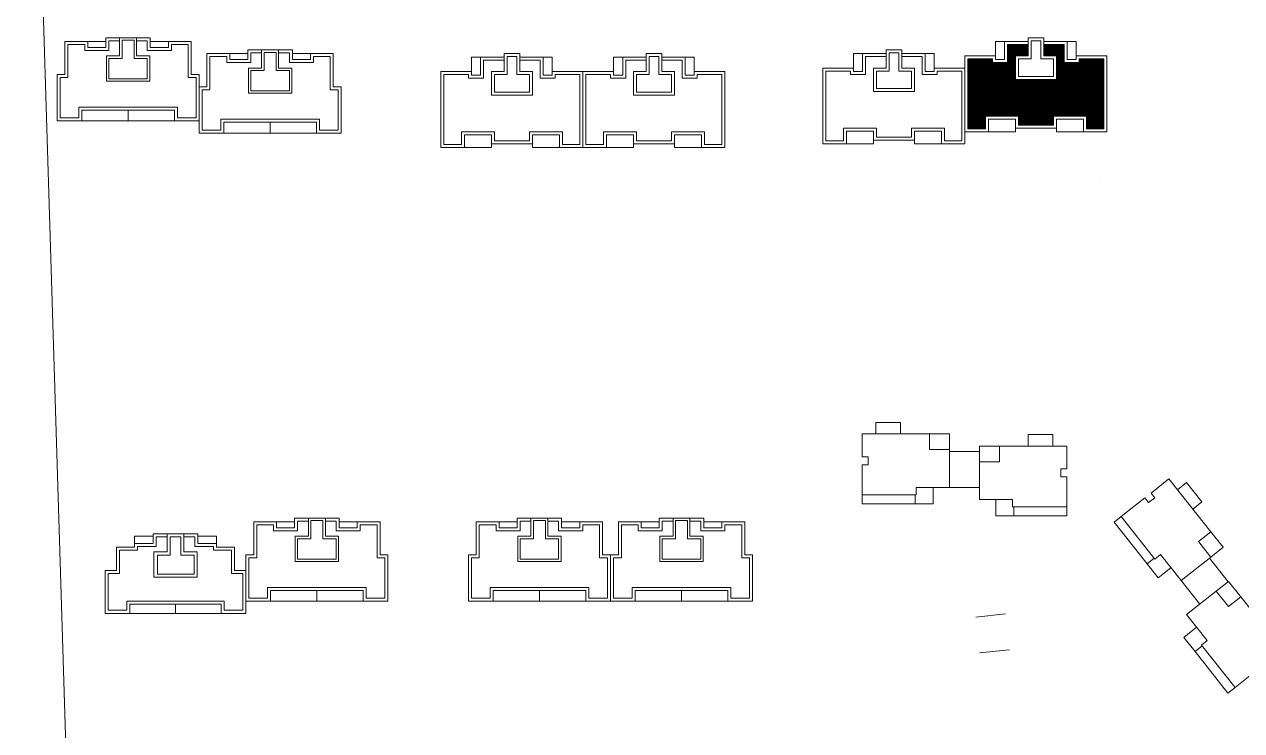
# Model space of a CAD drawing. Extents: x 217039 to 280039, y -2536 to 41961.
# Drawn here: x 220349 to 222776, y 7097 to 8505 of the extents above; entities that cross this region are included whole.
import ezdxf

# ---------------------------------------------------------------- set-up
doc = ezdxf.new("R2010")
doc.units = 0
doc.header["$LTSCALE"] = 1000
doc.header["$MEASUREMENT"] = 0
for name, color, linetype, lineweight in [('140', 2, 'Continuous', 5), ('DingDianTu', 5, 'Continuous', 0), ('s2', 1, 'Continuous', 5)]:
    doc.layers.add(name, color=color, linetype=linetype, lineweight=lineweight)

# ---------------------------------------------------------------- blocks, each defined once
blk = doc.blocks.new('dafasfd')
at = {"layer": 'DingDianTu', "color": 7, "const_width": 100}
blk.add_lwpolyline([(36368038, 16363912), (36368954, 16361479), (36372042, 16362641), (36374261, 16356745), (36369114, 16354807), (36369537, 16353684), (36361113, 16350514), (36359352, 16355194), (36360288, 16355546), (36359830, 16356763), (36358894, 16356410), (36357556, 16359967)], close=True, dxfattribs=at)
for points in [[(36363546, 16362221), (36362876, 16363999), (36359039, 16362555), (36359708, 16360777)], [(36371734, 16355794), (36372686, 16353267), (36369878, 16352210), (36369350, 16353614)]]:
    blk.add_lwpolyline(points, dxfattribs=at)
at = {"layer": 'DingDianTu', "color": 7}
for points in [[(36369878, 16352210), (36361642, 16349110), (36361113, 16350514)], [(36368038, 16363912), (36371127, 16365074), (36372042, 16362641)]]:
    blk.add_lwpolyline(points, dxfattribs=at)
blk = doc.blocks.new('*E37')
at = {"layer": 'DingDianTu', "color": 7, "xscale": 0.001000002024510444, "yscale": 0.001000000163912773, "zscale": 0.001, "rotation": 339.3761177849276}
blk.add_blockref('dafasfd', (22613, -20413), dxfattribs=at)
blk = doc.blocks.new('*E36')
at = {"layer": 'DingDianTu', "color": 7, "xscale": 0.001000002024510444, "yscale": 0.001000000163912773, "zscale": 0.001, "rotation": 339.3761177849276}
blk.add_blockref('dafasfd', (22613, -20413), dxfattribs=at)

msp = doc.modelspace()

# ---------------------------------------------------------------- hatches: boundary and pattern name
at = {"layer": 's2', "linetype": 'ByBlock'}
h = msp.add_hatch(dxfattribs=at)
h.set_pattern_fill('ANSI31', color=256, scale=1.2, style=0)
h.set_pattern_definition([(45, (-1090346.047, -490748.151), (-1.3470384182, 1.3470384182), [])])
h.paths.add_polyline_path([(222501.2, 8436.1), (222467.6, 8436.1), (222452, 8436.1), (222452, 8428.9), (222422, 8428.9), (222422, 8464.9), (222381.2, 8464.9), (222381.2, 8442.1), (222406.4, 8442.1), (222406.4, 8395.3), (222324.8, 8395.3), (222324.8, 8442.1), (222350, 8442.1), (222350, 8464.9), (222309.2, 8464.9), (222309.2, 8428.9), (222279.2, 8428.9), (222279.2, 8436.1), (222263.6, 8436.1), (222230, 8436.1), (222230, 8296.9), (222264.8, 8296.9), (222264.8, 8322.1), (222330.8, 8322.1), (222330.8, 8304.1), (222365.6, 8304.1), (222400.4, 8304.1), (222400.4, 8322.1), (222466.4, 8322.1), (222466.4, 8296.9), (222501.2, 8296.9)])

# ---------------------------------------------------------------- linework, layer by layer
at = {"layer": '140', "color": 7}
for p, q in [((220348.7, 9752.9), (220514.5, 4386.2)), ((220429.4, 8404.9), (220429.4, 8470.9)), ((220429.4, 8470.9), (220475, 8470.9)), ((220472.6, 8470.9), (220475, 8470.9)), ((220475, 8470.9), (220475, 8458.9)), ((220475, 8470.9), (220511, 8470.9)), ((220511, 8458.9), (220511, 8478.1)), ((220511, 8478.1), (220599.8, 8478.1)), ((220517, 8452.9), (220517, 8472.1)), ((220517, 8472.1), (220538.6, 8472.1)), ((220538.6, 8478.1), (220538.6, 8442.1)), ((220543.4, 8473.3), (220543.4, 8437.3)), ((220567.4, 8473.3), (220543.4, 8473.3)), ((220567.4, 8437.3), (220567.4, 8473.3)), ((220572.2, 8442.1), (220572.2, 8478.1)), ((220572.2, 8472.1), (220593.8, 8472.1)), ((220593.8, 8472.1), (220593.8, 8452.9)), ((220599.8, 8478.1), (220599.8, 8458.9)), ((220635.8, 8470.9), (220599.8, 8470.9)), ((220635.8, 8458.9), (220635.8, 8470.9)), ((220635.8, 8470.9), (220681.4, 8470.9)), ((220681.4, 8470.9), (220681.4, 8404.9)), ((222285.2, 8442.1), (222285.2, 8470.9)), ((222285.2, 8470.9), (222303.2, 8470.9)), ((222350, 8470.9), (222303.2, 8470.9)), ((222303.2, 8470.9), (222303.2, 8434.9)), ((222381.2, 8478.1), (222350, 8478.1)), ((222350, 8478.1), (222350, 8470.9)), ((222350, 8470.9), (222350, 8442.1)), ((222375.2, 8472.1), (222356, 8472.1)), ((222356, 8472.1), (222356, 8470.9)), ((222356, 8470.9), (222356, 8436.1)), ((222375.2, 8436.1), (222375.2, 8472.1)), ((222381.2, 8470.9), (222381.2, 8478.1)), ((222381.2, 8442.1), (222381.2, 8478.1)), ((222428, 8470.9), (222381.2, 8470.9)), ((222428, 8434.9), (222428, 8470.9)), ((222446, 8470.9), (222428, 8470.9)), ((222446, 8442.1), (222446, 8470.9)), ((220435.4, 8398.9), (220435.4, 8464.9)), ((220435.4, 8464.9), (220469, 8464.9)), ((220469, 8464.9), (220469, 8452.9)), ((220469, 8452.9), (220517, 8452.9)), ((220475, 8458.9), (220511, 8458.9)), ((220593.8, 8452.9), (220641.8, 8452.9)), ((220599.8, 8458.9), (220635.8, 8458.9)), ((220641.8, 8452.9), (220641.8, 8464.9)), ((220641.8, 8464.9), (220675.4, 8464.9)), ((220675.4, 8464.9), (220675.4, 8398.9)), ((220712.6, 8380.9), (220712.6, 8446.9)), ((220712.6, 8446.9), (220758.2, 8446.9)), ((220755.8, 8446.9), (220758.2, 8446.9)), ((220758.2, 8446.9), (220758.2, 8434.9)), ((220758.2, 8446.9), (220794.2, 8446.9)), ((220794.2, 8434.9), (220794.2, 8454.1)), ((220794.2, 8454.1), (220883, 8454.1)), ((220800.2, 8428.9), (220800.2, 8448.1)), ((220800.2, 8448.1), (220821.8, 8448.1)), ((220821.8, 8454.1), (220821.8, 8418.1)), ((220826.6, 8449.3), (220826.6, 8413.3)), ((220850.6, 8449.3), (220826.6, 8449.3)), ((220850.6, 8413.3), (220850.6, 8449.3)), ((220855.4, 8418.1), (220855.4, 8454.1)), ((220855.4, 8448.1), (220877, 8448.1)), ((220877, 8448.1), (220877, 8428.9)), ((220883, 8454.1), (220883, 8434.9)), ((220919, 8446.9), (220883, 8446.9)), ((220919, 8434.9), (220919, 8446.9)), ((220919, 8446.9), (220964.6, 8446.9)), ((220964.6, 8446.9), (220964.6, 8380.9)), ((221336.4, 8446.9), (221305.2, 8446.9)), ((221305.2, 8446.9), (221305.2, 8439.7)), ((221336.4, 8439.7), (221336.4, 8446.9)), ((221336.4, 8410.9), (221336.4, 8446.9)), ((221619.6, 8446.9), (221588.4, 8446.9)), ((221588.4, 8446.9), (221588.4, 8439.7)), ((221619.6, 8439.7), (221619.6, 8446.9)), ((221619.6, 8410.9), (221619.6, 8446.9)), ((222002, 8418.1), (222002, 8446.9)), ((222002, 8446.9), (222020, 8446.9)), ((222066.8, 8446.9), (222020, 8446.9)), ((222020, 8446.9), (222020, 8410.9)), ((222098, 8454.1), (222066.8, 8454.1)), ((222066.8, 8454.1), (222066.8, 8446.9)), ((222066.8, 8446.9), (222066.8, 8418.1)), ((222092, 8448.1), (222072.8, 8448.1)), ((222072.8, 8448.1), (222072.8, 8446.9)), ((222072.8, 8446.9), (222072.8, 8412.1)), ((222092, 8412.1), (222092, 8448.1)), ((222098, 8446.9), (222098, 8454.1)), ((222098, 8418.1), (222098, 8454.1)), ((222144.8, 8446.9), (222098, 8446.9)), ((222144.8, 8410.9), (222144.8, 8446.9)), ((222162.8, 8446.9), (222144.8, 8446.9)), ((222162.8, 8418.1), (222162.8, 8446.9)), ((222350, 8464.9), (222309.2, 8464.9)), ((222309.2, 8464.9), (222309.2, 8428.9)), ((222422, 8464.9), (222381.2, 8464.9)), ((222422, 8428.9), (222422, 8464.9)), ((220538.6, 8442.1), (220512.2, 8442.1)), ((220512.2, 8442.1), (220512.2, 8391.7)), ((220543.4, 8437.3), (220517, 8437.3)), ((220517, 8437.3), (220517, 8396.5)), ((220593.8, 8437.3), (220567.4, 8437.3)), ((220598.6, 8442.1), (220572.2, 8442.1)), ((220593.8, 8396.5), (220593.8, 8437.3)), ((220598.6, 8391.7), (220598.6, 8442.1)), ((220718.6, 8374.9), (220718.6, 8440.9)), ((220718.6, 8440.9), (220752.2, 8440.9)), ((220752.2, 8440.9), (220752.2, 8428.9)), ((220752.2, 8428.9), (220800.2, 8428.9)), ((220758.2, 8434.9), (220794.2, 8434.9)), ((220877, 8428.9), (220925, 8428.9)), ((220883, 8434.9), (220919, 8434.9)), ((220925, 8428.9), (220925, 8440.9)), ((220925, 8440.9), (220958.6, 8440.9)), ((220958.6, 8440.9), (220958.6, 8374.9)), ((221240.4, 8410.9), (221240.4, 8439.7)), ((221240.4, 8439.7), (221258.4, 8439.7)), ((221305.2, 8439.7), (221258.4, 8439.7)), ((221258.4, 8439.7), (221258.4, 8403.7)), ((221305.2, 8433.7), (221264.4, 8433.7)), ((221264.4, 8433.7), (221264.4, 8397.7)), ((221305.2, 8439.7), (221305.2, 8410.9)), ((221330.4, 8440.9), (221311.2, 8440.9)), ((221311.2, 8440.9), (221311.2, 8439.7)), ((221311.2, 8439.7), (221311.2, 8404.9)), ((221330.4, 8404.9), (221330.4, 8440.9)), ((221383.2, 8439.7), (221336.4, 8439.7)), ((221377.2, 8433.7), (221336.4, 8433.7)), ((221377.2, 8397.7), (221377.2, 8433.7)), ((221383.2, 8403.7), (221383.2, 8439.7)), ((221401.2, 8439.7), (221383.2, 8439.7)), ((221401.2, 8410.9), (221401.2, 8439.7)), ((221523.6, 8410.9), (221523.6, 8439.7)), ((221523.6, 8439.7), (221541.6, 8439.7)), ((221588.4, 8439.7), (221541.6, 8439.7)), ((221541.6, 8439.7), (221541.6, 8403.7)), ((221588.4, 8433.7), (221547.6, 8433.7)), ((221547.6, 8433.7), (221547.6, 8397.7)), ((221588.4, 8439.7), (221588.4, 8410.9)), ((221613.6, 8440.9), (221594.4, 8440.9)), ((221594.4, 8440.9), (221594.4, 8439.7)), ((221594.4, 8439.7), (221594.4, 8404.9)), ((221613.6, 8404.9), (221613.6, 8440.9)), ((221666.4, 8439.7), (221619.6, 8439.7)), ((221660.4, 8433.7), (221619.6, 8433.7)), ((221660.4, 8397.7), (221660.4, 8433.7)), ((221666.4, 8403.7), (221666.4, 8439.7)), ((221684.4, 8439.7), (221666.4, 8439.7)), ((221684.4, 8410.9), (221684.4, 8439.7)), ((222066.8, 8440.9), (222026, 8440.9)), ((222026, 8440.9), (222026, 8404.9)), ((222138.8, 8440.9), (222098, 8440.9)), ((222138.8, 8404.9), (222138.8, 8440.9)), ((222263.6, 8442.1), (222224, 8442.1)), ((222224, 8442.1), (222224, 8290.9)), ((222263.6, 8436.1), (222230, 8436.1)), ((222230, 8436.1), (222230, 8296.9)), ((222285.2, 8442.1), (222263.6, 8442.1)), ((222279.2, 8436.1), (222263.6, 8436.1)), ((222279.2, 8428.9), (222279.2, 8436.1)), ((222309.2, 8428.9), (222279.2, 8428.9)), ((222285.2, 8434.9), (222285.2, 8442.1)), ((222303.2, 8434.9), (222285.2, 8434.9)), ((222350, 8442.1), (222324.8, 8442.1)), ((222324.8, 8442.1), (222324.8, 8395.3)), ((222356, 8436.1), (222330.8, 8436.1)), ((222330.8, 8436.1), (222330.8, 8401.3)), ((222400.4, 8436.1), (222375.2, 8436.1)), ((222406.4, 8442.1), (222381.2, 8442.1)), ((222400.4, 8401.3), (222400.4, 8436.1)), ((222406.4, 8395.3), (222406.4, 8442.1)), ((222452, 8428.9), (222422, 8428.9)), ((222446, 8434.9), (222428, 8434.9)), ((222467.6, 8442.1), (222446, 8442.1)), ((222446, 8442.1), (222446, 8434.9)), ((222467.6, 8436.1), (222452, 8436.1)), ((222452, 8436.1), (222452, 8428.9)), ((222507.2, 8442.1), (222467.6, 8442.1)), ((222501.2, 8436.1), (222467.6, 8436.1)), ((222501.2, 8296.9), (222501.2, 8436.1)), ((222507.2, 8290.9), (222507.2, 8442.1)), ((220413.8, 8312.5), (220413.8, 8404.9)), ((220413.8, 8404.9), (220429.4, 8404.9)), ((220419.8, 8318.5), (220419.8, 8398.9)), ((220419.8, 8398.9), (220435.4, 8398.9)), ((220675.4, 8398.9), (220691, 8398.9)), ((220681.4, 8404.9), (220697, 8404.9)), ((220691, 8398.9), (220691, 8318.5)), ((220697, 8404.9), (220697, 8312.5)), ((220821.8, 8418.1), (220795.4, 8418.1)), ((220795.4, 8418.1), (220795.4, 8367.7)), ((220826.6, 8413.3), (220800.2, 8413.3)), ((220800.2, 8413.3), (220800.2, 8372.5)), ((220877, 8413.3), (220850.6, 8413.3)), ((220881.8, 8418.1), (220855.4, 8418.1)), ((220877, 8372.5), (220877, 8413.3)), ((220881.8, 8367.7), (220881.8, 8418.1)), ((221218.8, 8410.9), (221179.2, 8410.9)), ((221179.2, 8410.9), (221179.2, 8259.7)), ((221218.8, 8404.9), (221185.2, 8404.9)), ((221185.2, 8404.9), (221185.2, 8265.7)), ((221240.4, 8410.9), (221218.8, 8410.9)), ((221234.4, 8404.9), (221218.8, 8404.9)), ((221234.4, 8397.7), (221234.4, 8404.9)), ((221240.4, 8403.7), (221240.4, 8410.9)), ((221258.4, 8403.7), (221240.4, 8403.7)), ((221305.2, 8410.9), (221280, 8410.9)), ((221280, 8410.9), (221280, 8364.1)), ((221311.2, 8404.9), (221286, 8404.9)), ((221286, 8404.9), (221286, 8370.1)), ((221355.6, 8404.9), (221330.4, 8404.9)), ((221361.6, 8410.9), (221336.4, 8410.9)), ((221355.6, 8370.1), (221355.6, 8404.9)), ((221361.6, 8364.1), (221361.6, 8410.9)), ((221401.2, 8403.7), (221383.2, 8403.7)), ((221422.8, 8410.9), (221401.2, 8410.9)), ((221401.2, 8410.9), (221401.2, 8403.7)), ((221422.8, 8404.9), (221407.2, 8404.9)), ((221407.2, 8404.9), (221407.2, 8397.7)), ((221462.4, 8410.9), (221422.8, 8410.9)), ((221456.4, 8404.9), (221422.8, 8404.9)), ((221456.4, 8265.7), (221456.4, 8404.9)), ((221502, 8410.9), (221462.4, 8410.9)), ((221462.4, 8410.9), (221462.4, 8259.7)), ((221462.4, 8259.7), (221462.4, 8410.9)), ((221502, 8404.9), (221468.4, 8404.9)), ((221468.4, 8404.9), (221468.4, 8265.7)), ((221523.6, 8410.9), (221502, 8410.9)), ((221517.6, 8404.9), (221502, 8404.9)), ((221517.6, 8397.7), (221517.6, 8404.9)), ((221523.6, 8403.7), (221523.6, 8410.9)), ((221541.6, 8403.7), (221523.6, 8403.7)), ((221588.4, 8410.9), (221563.2, 8410.9)), ((221563.2, 8410.9), (221563.2, 8364.1)), ((221594.4, 8404.9), (221569.2, 8404.9)), ((221569.2, 8404.9), (221569.2, 8370.1)), ((221638.8, 8404.9), (221613.6, 8404.9)), ((221644.8, 8410.9), (221619.6, 8410.9)), ((221638.8, 8370.1), (221638.8, 8404.9)), ((221644.8, 8364.1), (221644.8, 8410.9)), ((221684.4, 8403.7), (221666.4, 8403.7)), ((221706, 8410.9), (221684.4, 8410.9)), ((221684.4, 8410.9), (221684.4, 8403.7)), ((221706, 8404.9), (221690.4, 8404.9)), ((221690.4, 8404.9), (221690.4, 8397.7)), ((221745.6, 8410.9), (221706, 8410.9)), ((221739.6, 8404.9), (221706, 8404.9)), ((221739.6, 8265.7), (221739.6, 8404.9)), ((221745.6, 8259.7), (221745.6, 8410.9)), ((221980.4, 8418.1), (221940.8, 8418.1)), ((221940.8, 8418.1), (221940.8, 8266.9)), ((221980.4, 8412.1), (221946.8, 8412.1)), ((221946.8, 8412.1), (221946.8, 8272.9)), ((222002, 8418.1), (221980.4, 8418.1)), ((221996, 8412.1), (221980.4, 8412.1)), ((221996, 8404.9), (221996, 8412.1)), ((222026, 8404.9), (221996, 8404.9)), ((222002, 8410.9), (222002, 8418.1)), ((222020, 8410.9), (222002, 8410.9)), ((222066.8, 8418.1), (222041.6, 8418.1)), ((222041.6, 8418.1), (222041.6, 8371.3)), ((222072.8, 8412.1), (222047.6, 8412.1)), ((222047.6, 8412.1), (222047.6, 8377.3)), ((222117.2, 8412.1), (222092, 8412.1)), ((222123.2, 8418.1), (222098, 8418.1)), ((222117.2, 8377.3), (222117.2, 8412.1)), ((222123.2, 8371.3), (222123.2, 8418.1)), ((222168.8, 8404.9), (222138.8, 8404.9)), ((222162.8, 8410.9), (222144.8, 8410.9)), ((222184.4, 8418.1), (222162.8, 8418.1)), ((222162.8, 8418.1), (222162.8, 8410.9)), ((222184.4, 8412.1), (222168.8, 8412.1)), ((222168.8, 8412.1), (222168.8, 8404.9)), ((222224, 8418.1), (222184.4, 8418.1)), ((222218, 8412.1), (222184.4, 8412.1)), ((222218, 8272.9), (222218, 8412.1)), ((222224, 8266.9), (222224, 8418.1)), ((222330.8, 8401.3), (222400.4, 8401.3)), ((220512.2, 8392.9), (220512.2, 8391.7)), ((220512.2, 8391.7), (220598.6, 8391.7)), ((220517, 8396.5), (220593.8, 8396.5)), ((220597.4, 8391.7), (220598.6, 8391.7)), ((220697, 8288.5), (220697, 8380.9)), ((220697, 8380.9), (220712.6, 8380.9)), ((220703, 8294.5), (220703, 8374.9)), ((220703, 8374.9), (220718.6, 8374.9)), ((220958.6, 8374.9), (220974.2, 8374.9)), ((220964.6, 8380.9), (220980.2, 8380.9)), ((220974.2, 8374.9), (220974.2, 8294.5)), ((220980.2, 8380.9), (220980.2, 8288.5)), ((221264.4, 8397.7), (221234.4, 8397.7)), ((221407.2, 8397.7), (221377.2, 8397.7)), ((221547.6, 8397.7), (221517.6, 8397.7)), ((221690.4, 8397.7), (221660.4, 8397.7)), ((222047.6, 8377.3), (222117.2, 8377.3)), ((222324.8, 8395.3), (222406.4, 8395.3)), ((220795.4, 8368.9), (220795.4, 8367.7)), ((220795.4, 8367.7), (220881.8, 8367.7)), ((220800.2, 8372.5), (220877, 8372.5)), ((220880.6, 8367.7), (220881.8, 8367.7)), ((221280, 8364.1), (221361.6, 8364.1)), ((221286, 8370.1), (221355.6, 8370.1)), ((221563.2, 8364.1), (221644.8, 8364.1)), ((221569.2, 8370.1), (221638.8, 8370.1)), ((222041.6, 8371.3), (222123.2, 8371.3)), ((220555.4, 8340.1), (220457, 8340.1)), ((220457, 8340.1), (220457, 8318.5)), ((220555.4, 8334.1), (220463, 8334.1)), ((220463, 8334.1), (220463, 8312.5)), ((220653.8, 8340.1), (220555.4, 8340.1)), ((220647.8, 8334.1), (220555.4, 8334.1)), ((220555.4, 8334.1), (220555.4, 8312.5)), ((220647.8, 8312.5), (220647.8, 8334.1)), ((220653.8, 8318.5), (220653.8, 8340.1)), ((220463, 8312.5), (220413.8, 8312.5)), ((220457, 8318.5), (220419.8, 8318.5)), ((220555.4, 8312.5), (220463, 8312.5)), ((220555.4, 8312.5), (220647.8, 8312.5)), ((220697, 8312.5), (220647.8, 8312.5)), ((220691, 8318.5), (220653.8, 8318.5)), ((220838.6, 8316.1), (220740.2, 8316.1)), ((220740.2, 8316.1), (220740.2, 8294.5)), ((220838.6, 8310.1), (220746.2, 8310.1)), ((220746.2, 8310.1), (220746.2, 8288.5)), ((220937, 8316.1), (220838.6, 8316.1)), ((220931, 8310.1), (220838.6, 8310.1)), ((220838.6, 8310.1), (220838.6, 8288.5)), ((220931, 8288.5), (220931, 8310.1)), ((220937, 8294.5), (220937, 8316.1)), ((222264.8, 8296.9), (222264.8, 8322.1)), ((222264.8, 8322.1), (222330.8, 8322.1)), ((222270.8, 8290.9), (222270.8, 8316.1)), ((222270.8, 8316.1), (222324.8, 8316.1)), ((222324.8, 8316.1), (222324.8, 8298.1)), ((222330.8, 8322.1), (222330.8, 8304.1)), ((222330.8, 8304.1), (222365.6, 8304.1)), ((222365.6, 8304.1), (222400.4, 8304.1)), ((222400.4, 8304.1), (222400.4, 8322.1)), ((222400.4, 8322.1), (222466.4, 8322.1)), ((222406.4, 8298.1), (222406.4, 8316.1)), ((222406.4, 8316.1), (222460.4, 8316.1)), ((222460.4, 8316.1), (222460.4, 8290.9)), ((222466.4, 8322.1), (222466.4, 8296.9)), ((220746.2, 8288.5), (220697, 8288.5)), ((220740.2, 8294.5), (220703, 8294.5)), ((220838.6, 8288.5), (220746.2, 8288.5)), ((220838.6, 8288.5), (220931, 8288.5)), ((220980.2, 8288.5), (220931, 8288.5)), ((220974.2, 8294.5), (220937, 8294.5)), ((221220, 8265.7), (221220, 8290.9)), ((221220, 8290.9), (221286, 8290.9)), ((221226, 8259.7), (221226, 8284.9)), ((221226, 8284.9), (221280, 8284.9)), ((221280, 8284.9), (221280, 8266.9)), ((221286, 8290.9), (221286, 8272.9)), ((221355.6, 8272.9), (221355.6, 8290.9)), ((221355.6, 8290.9), (221421.6, 8290.9)), ((221361.6, 8266.9), (221361.6, 8284.9)), ((221361.6, 8284.9), (221415.6, 8284.9)), ((221415.6, 8284.9), (221415.6, 8259.7)), ((221421.6, 8290.9), (221421.6, 8265.7)), ((221503.2, 8265.7), (221503.2, 8290.9)), ((221503.2, 8290.9), (221569.2, 8290.9)), ((221509.2, 8259.7), (221509.2, 8284.9)), ((221509.2, 8284.9), (221563.2, 8284.9)), ((221563.2, 8284.9), (221563.2, 8266.9)), ((221569.2, 8290.9), (221569.2, 8272.9)), ((221638.8, 8272.9), (221638.8, 8290.9)), ((221638.8, 8290.9), (221704.8, 8290.9)), ((221644.8, 8266.9), (221644.8, 8284.9)), ((221644.8, 8284.9), (221698.8, 8284.9)), ((221698.8, 8284.9), (221698.8, 8259.7)), ((221704.8, 8290.9), (221704.8, 8265.7)), ((221981.6, 8272.9), (221981.6, 8298.1)), ((221981.6, 8298.1), (222047.6, 8298.1)), ((221987.6, 8266.9), (221987.6, 8292.1)), ((221987.6, 8292.1), (222041.6, 8292.1)), ((222041.6, 8292.1), (222041.6, 8274.1)), ((222047.6, 8298.1), (222047.6, 8280.1)), ((222047.6, 8280.1), (222082.4, 8280.1)), ((222082.4, 8280.1), (222117.2, 8280.1)), ((222117.2, 8280.1), (222117.2, 8298.1)), ((222117.2, 8298.1), (222183.2, 8298.1)), ((222123.2, 8274.1), (222123.2, 8292.1)), ((222123.2, 8292.1), (222177.2, 8292.1)), ((222177.2, 8292.1), (222177.2, 8266.9)), ((222183.2, 8298.1), (222183.2, 8272.9)), ((222224, 8290.9), (222270.8, 8290.9)), ((222230, 8296.9), (222264.8, 8296.9)), ((222270.8, 8290.9), (222324.8, 8290.9)), ((222324.8, 8298.1), (222365.6, 8298.1)), ((222324.8, 8290.9), (222324.8, 8298.1)), ((222365.6, 8298.1), (222406.4, 8298.1)), ((222406.4, 8290.9), (222406.4, 8298.1)), ((222460.4, 8290.9), (222406.4, 8290.9)), ((222460.4, 8290.9), (222507.2, 8290.9)), ((222466.4, 8296.9), (222501.2, 8296.9)), ((221179.2, 8259.7), (221226, 8259.7)), ((221185.2, 8265.7), (221220, 8265.7)), ((221226, 8259.7), (221280, 8259.7)), ((221280, 8266.9), (221320.8, 8266.9)), ((221280, 8259.7), (221280, 8266.9)), ((221286, 8272.9), (221320.8, 8272.9)), ((221320.8, 8272.9), (221355.6, 8272.9)), ((221320.8, 8266.9), (221361.6, 8266.9)), ((221361.6, 8259.7), (221361.6, 8266.9)), ((221415.6, 8259.7), (221361.6, 8259.7)), ((221415.6, 8259.7), (221462.4, 8259.7)), ((221421.6, 8265.7), (221456.4, 8265.7)), ((221462.4, 8259.7), (221509.2, 8259.7)), ((221468.4, 8265.7), (221503.2, 8265.7)), ((221509.2, 8259.7), (221563.2, 8259.7)), ((221563.2, 8266.9), (221604, 8266.9)), ((221563.2, 8259.7), (221563.2, 8266.9)), ((221569.2, 8272.9), (221604, 8272.9)), ((221604, 8272.9), (221638.8, 8272.9)), ((221604, 8266.9), (221644.8, 8266.9)), ((221644.8, 8259.7), (221644.8, 8266.9)), ((221698.8, 8259.7), (221644.8, 8259.7)), ((221698.8, 8259.7), (221745.6, 8259.7)), ((221704.8, 8265.7), (221739.6, 8265.7)), ((221940.8, 8266.9), (221987.6, 8266.9)), ((221946.8, 8272.9), (221981.6, 8272.9)), ((221987.6, 8266.9), (222041.6, 8266.9)), ((222041.6, 8274.1), (222082.4, 8274.1)), ((222041.6, 8266.9), (222041.6, 8274.1)), ((222082.4, 8274.1), (222123.2, 8274.1)), ((222123.2, 8266.9), (222123.2, 8274.1)), ((222177.2, 8266.9), (222123.2, 8266.9)), ((222177.2, 8266.9), (222224, 8266.9)), ((222183.2, 8272.9), (222218, 8272.9)), ((222046.6, 7711.3), (222046.6, 7688.5)), ((222095.8, 7711.3), (222046.6, 7711.3)), ((222095.8, 7688.5), (222095.8, 7711.3)), ((222019, 7688.5), (222153.4, 7688.5)), ((222019, 7642.9), (222019, 7688.5)), ((222153.4, 7688.5), (222193, 7688.5)), ((222153.4, 7688.5), (222153.4, 7657.3)), ((222193, 7688.5), (222193, 7657.3)), ((222350.2, 7687.2), (222399.4, 7687.2)), ((222350.2, 7664.4), (222350.2, 7687.2)), ((222399.4, 7687.2), (222399.4, 7664.4)), ((222153.4, 7657.3), (222193, 7657.3)), ((222193, 7657.3), (222193, 7581.7)), ((222253, 7653.7), (222193, 7653.7)), ((222253, 7664.4), (222253, 7633.2)), ((222292.6, 7664.4), (222253, 7664.4)), ((222427, 7664.4), (222292.6, 7664.4)), ((222292.6, 7664.4), (222292.6, 7633.2)), ((222427, 7618.8), (222427, 7664.4)), ((222031, 7642.9), (222019, 7642.9)), ((222019, 7627.3), (222031, 7627.3)), ((222019, 7567.3), (222019, 7627.3)), ((222031, 7627.3), (222031, 7642.9)), ((222253, 7633.2), (222253, 7557.6)), ((222292.6, 7633.2), (222253, 7633.2)), ((222415, 7618.8), (222427, 7618.8)), ((222415, 7603.2), (222415, 7618.8)), ((222427, 7603.2), (222415, 7603.2)), ((222427, 7543.2), (222427, 7603.2)), ((222595, 7570.8), (222630.8, 7599.1)), ((222630.8, 7599.1), (222714.1, 7493.6)), ((222127, 7581.7), (222127, 7567.3)), ((222193, 7581.7), (222127, 7581.7)), ((222160.6, 7581.7), (222160.6, 7549.3)), ((222253, 7581.7), (222193, 7581.7)), ((222665.8, 7591.6), (222647.9, 7577.4)), ((222696.3, 7553), (222665.8, 7591.6)), ((222019, 7549.3), (222019, 7567.3)), ((222127, 7567.3), (222019, 7567.3)), ((222124.6, 7549.3), (222019, 7549.3)), ((222124.6, 7549.3), (222124.6, 7567.3)), ((222160.6, 7549.3), (222124.6, 7549.3)), ((222253, 7557.6), (222319, 7557.6)), ((222285.4, 7557.6), (222285.4, 7525.2)), ((222319, 7557.6), (222319, 7543.2)), ((222535.7, 7523.9), (222582.8, 7561.1)), ((222582.8, 7561.1), (222590.2, 7551.7)), ((222590.2, 7551.7), (222602.4, 7561.4)), ((222602.4, 7561.4), (222595, 7570.8)), ((222678.4, 7538.8), (222696.3, 7553)), ((222285.4, 7525.2), (222321.4, 7525.2)), ((222319, 7543.2), (222427, 7543.2)), ((222321.4, 7525.2), (222321.4, 7543.2)), ((222321.4, 7525.2), (222427, 7525.2)), ((222427, 7525.2), (222427, 7543.2)), ((220806, 7447.3), (220806, 7513.3)), ((220806, 7513.3), (220851.6, 7513.3)), ((220812, 7441.3), (220812, 7507.3)), ((220812, 7507.3), (220845.6, 7507.3)), ((220845.6, 7507.3), (220845.6, 7495.3)), ((220849.2, 7513.3), (220851.6, 7513.3)), ((220851.6, 7513.3), (220851.6, 7501.3)), ((220851.6, 7513.3), (220887.6, 7513.3)), ((220851.6, 7501.3), (220887.6, 7501.3)), ((220887.6, 7501.3), (220887.6, 7520.5)), ((220887.6, 7520.5), (220976.4, 7520.5)), ((220893.6, 7495.3), (220893.6, 7514.5)), ((220893.6, 7514.5), (220915.2, 7514.5)), ((220915.2, 7520.5), (220915.2, 7484.5)), ((220920, 7515.7), (220920, 7479.7)), ((220944, 7515.7), (220920, 7515.7)), ((220944, 7479.7), (220944, 7515.7)), ((220948.8, 7484.5), (220948.8, 7520.5)), ((220948.8, 7514.5), (220970.4, 7514.5)), ((220970.4, 7514.5), (220970.4, 7495.3)), ((220976.4, 7520.5), (220976.4, 7501.3)), ((221012.4, 7513.3), (220976.4, 7513.3)), ((220976.4, 7501.3), (221012.4, 7501.3)), ((221012.4, 7501.3), (221012.4, 7513.3)), ((221012.4, 7513.3), (221058, 7513.3)), ((221018.4, 7495.3), (221018.4, 7507.3)), ((221018.4, 7507.3), (221052, 7507.3)), ((221052, 7507.3), (221052, 7441.3)), ((221058, 7513.3), (221058, 7447.3)), ((221249.5, 7447.3), (221249.5, 7513.3)), ((221249.5, 7513.3), (221295.1, 7513.3)), ((221255.5, 7441.3), (221255.5, 7507.3)), ((221255.5, 7507.3), (221289.1, 7507.3)), ((221289.1, 7507.3), (221289.1, 7495.3)), ((221292.7, 7513.3), (221295.1, 7513.3)), ((221295.1, 7513.3), (221295.1, 7501.3)), ((221295.1, 7513.3), (221331.1, 7513.3)), ((221295.1, 7501.3), (221331.1, 7501.3)), ((221331.1, 7501.3), (221331.1, 7520.5)), ((221331.1, 7520.5), (221419.9, 7520.5)), ((221337.1, 7495.3), (221337.1, 7514.5)), ((221337.1, 7514.5), (221358.7, 7514.5)), ((221358.7, 7520.5), (221358.7, 7484.5)), ((221363.5, 7515.7), (221363.5, 7479.7)), ((221387.5, 7515.7), (221363.5, 7515.7)), ((221387.5, 7479.7), (221387.5, 7515.7)), ((221392.3, 7484.5), (221392.3, 7520.5)), ((221392.3, 7514.5), (221413.9, 7514.5)), ((221413.9, 7514.5), (221413.9, 7495.3)), ((221419.9, 7520.5), (221419.9, 7501.3)), ((221455.9, 7513.3), (221419.9, 7513.3)), ((221419.9, 7501.3), (221455.9, 7501.3)), ((221455.9, 7501.3), (221455.9, 7513.3)), ((221455.9, 7513.3), (221501.5, 7513.3)), ((221461.9, 7495.3), (221461.9, 7507.3)), ((221461.9, 7507.3), (221495.5, 7507.3)), ((221495.5, 7507.3), (221495.5, 7441.3)), ((221501.5, 7513.3), (221501.5, 7447.3)), ((221533, 7447.3), (221533, 7513.3)), ((221533, 7513.3), (221578.6, 7513.3)), ((221539, 7441.3), (221539, 7507.3)), ((221539, 7507.3), (221572.6, 7507.3)), ((221572.6, 7507.3), (221572.6, 7495.3)), ((221576.2, 7513.3), (221578.6, 7513.3)), ((221578.6, 7513.3), (221578.6, 7501.3)), ((221578.6, 7513.3), (221614.6, 7513.3)), ((221578.6, 7501.3), (221614.6, 7501.3)), ((221614.6, 7501.3), (221614.6, 7520.5)), ((221614.6, 7520.5), (221703.4, 7520.5)), ((221620.6, 7495.3), (221620.6, 7514.5)), ((221620.6, 7514.5), (221642.2, 7514.5)), ((221642.2, 7520.5), (221642.2, 7484.5)), ((221647, 7515.7), (221647, 7479.7)), ((221671, 7515.7), (221647, 7515.7)), ((221671, 7479.7), (221671, 7515.7)), ((221675.8, 7484.5), (221675.8, 7520.5)), ((221675.8, 7514.5), (221697.4, 7514.5)), ((221697.4, 7514.5), (221697.4, 7495.3)), ((221703.4, 7520.5), (221703.4, 7501.3)), ((221739.4, 7513.3), (221703.4, 7513.3)), ((221703.4, 7501.3), (221739.4, 7501.3)), ((221739.4, 7501.3), (221739.4, 7513.3)), ((221739.4, 7513.3), (221785, 7513.3)), ((221745.4, 7495.3), (221745.4, 7507.3)), ((221745.4, 7507.3), (221779, 7507.3)), ((221779, 7507.3), (221779, 7441.3)), ((221785, 7513.3), (221785, 7447.3)), ((222521.6, 7512.7), (222535.7, 7523.9)), ((222587.1, 7429.9), (222521.6, 7512.7)), ((222602.7, 7439.2), (222535.7, 7523.9)), ((220568.4, 7470.1), (220568.4, 7484.5)), ((220568.4, 7484.5), (220605.6, 7484.5)), ((220605.6, 7489.3), (220605.6, 7470.1)), ((220694.4, 7489.3), (220605.6, 7489.3)), ((220633.2, 7483.2), (220611.6, 7483.2)), ((220611.6, 7483.2), (220611.6, 7464)), ((220633.2, 7489.3), (220633.2, 7454.5)), ((220639.2, 7483.2), (220639.2, 7447.2)), ((220660.8, 7483.2), (220639.2, 7483.2)), ((220660.8, 7447.2), (220660.8, 7483.2)), ((220666.8, 7453.3), (220666.8, 7489.3)), ((220688.4, 7483.2), (220666.8, 7483.2)), ((220688.4, 7464), (220688.4, 7483.2)), ((220694.4, 7470.1), (220694.4, 7489.3)), ((220731.6, 7484.5), (220694.4, 7484.5)), ((220731.6, 7470.1), (220731.6, 7484.5)), ((220845.6, 7495.3), (220893.6, 7495.3)), ((220915.2, 7484.5), (220888.8, 7484.5)), ((220888.8, 7484.5), (220888.8, 7434.1)), ((220920, 7479.7), (220893.6, 7479.7)), ((220893.6, 7479.7), (220893.6, 7438.9)), ((220970.4, 7479.7), (220944, 7479.7)), ((220975.2, 7484.5), (220948.8, 7484.5)), ((220970.4, 7495.3), (221018.4, 7495.3)), ((220970.4, 7438.9), (220970.4, 7479.7)), ((220975.2, 7434.1), (220975.2, 7484.5)), ((221289.1, 7495.3), (221337.1, 7495.3)), ((221358.7, 7484.5), (221332.3, 7484.5)), ((221332.3, 7484.5), (221332.3, 7434.1)), ((221363.5, 7479.7), (221337.1, 7479.7)), ((221337.1, 7479.7), (221337.1, 7438.9)), ((221413.9, 7479.7), (221387.5, 7479.7)), ((221418.7, 7484.5), (221392.3, 7484.5)), ((221413.9, 7495.3), (221461.9, 7495.3)), ((221413.9, 7438.9), (221413.9, 7479.7)), ((221418.7, 7434.1), (221418.7, 7484.5)), ((221572.6, 7495.3), (221620.6, 7495.3)), ((221642.2, 7484.5), (221615.8, 7484.5)), ((221615.8, 7484.5), (221615.8, 7434.1)), ((221647, 7479.7), (221620.6, 7479.7)), ((221620.6, 7479.7), (221620.6, 7438.9)), ((221697.4, 7479.7), (221671, 7479.7)), ((221702.2, 7484.5), (221675.8, 7484.5)), ((221697.4, 7495.3), (221745.4, 7495.3)), ((221697.4, 7438.9), (221697.4, 7479.7)), ((221702.2, 7434.1), (221702.2, 7484.5)), ((222714.1, 7493.6), (222689.7, 7474.3)), ((222714.1, 7493.6), (222738.7, 7462.6)), ((220568.4, 7462.9), (220532.4, 7462.9)), ((220532.4, 7462.9), (220532.4, 7416.1)), ((220574.4, 7456.8), (220538.4, 7456.8)), ((220538.4, 7456.8), (220538.4, 7410)), ((220605.6, 7470.1), (220568.4, 7470.1)), ((220568.4, 7470.1), (220568.4, 7462.9)), ((220611.6, 7464), (220574.4, 7464)), ((220574.4, 7464), (220574.4, 7456.8)), ((220608, 7453.3), (220606.8, 7453.3)), ((220606.8, 7453.3), (220606.8, 7404.1)), ((220633.2, 7453.3), (220608, 7453.3)), ((220633.2, 7454.5), (220633.2, 7453.3)), ((220668, 7453.3), (220666.8, 7453.3)), ((220693.2, 7453.3), (220668, 7453.3)), ((220725.6, 7464), (220688.4, 7464)), ((220693.2, 7452.1), (220693.2, 7453.3)), ((220693.2, 7402.9), (220693.2, 7452.1)), ((220731.6, 7470.1), (220694.4, 7470.1)), ((220725.6, 7456.8), (220725.6, 7464)), ((220761.6, 7456.8), (220725.6, 7456.8)), ((220731.6, 7462.9), (220731.6, 7470.1)), ((220767.6, 7462.9), (220731.6, 7462.9)), ((220761.6, 7410), (220761.6, 7456.8)), ((220767.6, 7416.1), (220767.6, 7462.9)), ((222689.7, 7474.3), (222714.2, 7443.2)), ((222738.7, 7462.6), (222714.2, 7443.2)), ((220639.2, 7447.2), (220614, 7447.2)), ((220614, 7447.2), (220614, 7408.9)), ((220687.2, 7447.2), (220660.8, 7447.2)), ((220687.2, 7408.9), (220687.2, 7447.2)), ((220790.4, 7354.9), (220790.4, 7447.3)), ((220790.4, 7447.3), (220806, 7447.3)), ((220796.4, 7360.9), (220796.4, 7441.3)), ((220796.4, 7441.3), (220812, 7441.3)), ((220888.8, 7435.3), (220888.8, 7434.1)), ((220888.8, 7434.1), (220975.2, 7434.1)), ((220893.6, 7438.9), (220970.4, 7438.9)), ((220974, 7434.1), (220975.2, 7434.1)), ((221052, 7441.3), (221067.6, 7441.3)), ((221058, 7447.3), (221073.6, 7447.3)), ((221067.6, 7441.3), (221067.6, 7360.9)), ((221073.6, 7447.3), (221073.6, 7354.9)), ((221233.9, 7354.9), (221233.9, 7447.3)), ((221233.9, 7447.3), (221249.5, 7447.3)), ((221239.9, 7360.9), (221239.9, 7441.3)), ((221239.9, 7441.3), (221255.5, 7441.3)), ((221332.3, 7435.3), (221332.3, 7434.1)), ((221332.3, 7434.1), (221418.7, 7434.1)), ((221337.1, 7438.9), (221413.9, 7438.9)), ((221417.5, 7434.1), (221418.7, 7434.1)), ((221495.5, 7441.3), (221511.1, 7441.3)), ((221501.5, 7447.3), (221517.1, 7447.3)), ((221511.1, 7441.3), (221511.1, 7360.9)), ((221517.1, 7447.3), (221517.1, 7354.9)), ((221517.4, 7354.9), (221517.4, 7447.3)), ((221517.4, 7447.3), (221533, 7447.3)), ((221523.4, 7360.9), (221523.4, 7441.3)), ((221523.4, 7441.3), (221539, 7441.3)), ((221615.8, 7435.3), (221615.8, 7434.1)), ((221615.8, 7434.1), (221702.2, 7434.1)), ((221620.6, 7438.9), (221697.4, 7438.9)), ((221701, 7434.1), (221702.2, 7434.1)), ((221779, 7441.3), (221794.6, 7441.3)), ((221785, 7447.3), (221800.6, 7447.3)), ((221794.6, 7441.3), (221794.6, 7360.9)), ((221800.6, 7447.3), (221800.6, 7354.9)), ((222587.1, 7429.9), (222601.2, 7441)), ((222609.4, 7401.6), (222587.1, 7429.9)), ((222614, 7448.1), (222602.7, 7439.2)), ((222654.9, 7396.3), (222614, 7448.1)), ((222714.2, 7443.2), (222654.9, 7396.3)), ((222711.4, 7441), (222748.6, 7393.9)), ((220532.4, 7416.1), (220509.6, 7416.1)), ((220509.6, 7416.1), (220509.6, 7330.9)), ((220538.4, 7410), (220515.6, 7410)), ((220515.6, 7410), (220515.6, 7336.9)), ((220606.8, 7404.1), (220606.8, 7402.9)), ((220606.8, 7402.9), (220692, 7402.9)), ((220614, 7408.9), (220687.2, 7408.9)), ((220692, 7402.9), (220693.2, 7402.9)), ((220784.4, 7410), (220761.6, 7410)), ((220790.4, 7416.1), (220767.6, 7416.1)), ((220784.4, 7336.9), (220784.4, 7410)), ((220790.4, 7330.9), (220790.4, 7416.1)), ((222634.8, 7421.7), (222609.4, 7401.6)), ((220932, 7382.5), (220833.6, 7382.5)), ((220833.6, 7382.5), (220833.6, 7360.9)), ((221030.4, 7382.5), (220932, 7382.5)), ((221030.4, 7360.9), (221030.4, 7382.5)), ((221375.5, 7382.5), (221277.1, 7382.5)), ((221277.1, 7382.5), (221277.1, 7360.9)), ((221473.9, 7382.5), (221375.5, 7382.5)), ((221473.9, 7360.9), (221473.9, 7382.5)), ((221659, 7382.5), (221560.6, 7382.5)), ((221560.6, 7382.5), (221560.6, 7360.9)), ((221757.4, 7382.5), (221659, 7382.5)), ((221757.4, 7360.9), (221757.4, 7382.5)), ((222654.9, 7396.3), (222692.2, 7349.3)), ((222749.6, 7394.7), (222725.1, 7375.3)), ((222774.1, 7363.6), (222749.6, 7394.7)), ((220552.8, 7336.9), (220552.8, 7354.9)), ((220552.8, 7354.9), (220747.2, 7354.9)), ((220747.2, 7354.9), (220747.2, 7336.9)), ((220839.6, 7354.9), (220790.4, 7354.9)), ((220833.6, 7360.9), (220796.4, 7360.9)), ((220932, 7376.5), (220839.6, 7376.5)), ((220839.6, 7376.5), (220839.6, 7354.9)), ((220932, 7354.9), (220839.6, 7354.9)), ((221024.4, 7376.5), (220932, 7376.5)), ((220932, 7376.5), (220932, 7354.9)), ((220932, 7354.9), (221024.4, 7354.9)), ((221024.4, 7354.9), (221024.4, 7376.5)), ((221073.6, 7354.9), (221024.4, 7354.9)), ((221067.6, 7360.9), (221030.4, 7360.9)), ((221283.1, 7354.9), (221233.9, 7354.9)), ((221277.1, 7360.9), (221239.9, 7360.9)), ((221375.5, 7376.5), (221283.1, 7376.5)), ((221283.1, 7376.5), (221283.1, 7354.9)), ((221375.5, 7354.9), (221283.1, 7354.9)), ((221467.9, 7376.5), (221375.5, 7376.5)), ((221375.5, 7376.5), (221375.5, 7354.9)), ((221375.5, 7354.9), (221467.9, 7354.9)), ((221467.9, 7354.9), (221467.9, 7376.5)), ((221517.1, 7354.9), (221467.9, 7354.9)), ((221511.1, 7360.9), (221473.9, 7360.9)), ((221566.6, 7354.9), (221517.4, 7354.9)), ((221560.6, 7360.9), (221523.4, 7360.9)), ((221659, 7376.5), (221566.6, 7376.5)), ((221566.6, 7376.5), (221566.6, 7354.9)), ((221659, 7354.9), (221566.6, 7354.9)), ((221751.4, 7376.5), (221659, 7376.5)), ((221659, 7376.5), (221659, 7354.9)), ((221659, 7354.9), (221751.4, 7354.9)), ((221751.4, 7354.9), (221751.4, 7376.5)), ((221800.6, 7354.9), (221751.4, 7354.9)), ((221794.6, 7360.9), (221757.4, 7360.9)), ((222725.1, 7375.3), (222665.8, 7328.4)), ((222749.7, 7344.3), (222725.1, 7375.3)), ((222774.1, 7363.6), (222749.7, 7344.3)), ((222857.5, 7258.2), (222774.1, 7363.6)), ((220509.6, 7330.9), (220558.8, 7330.9)), ((220515.6, 7336.9), (220552.8, 7336.9)), ((220558.8, 7330.9), (220558.8, 7348.9)), ((220558.8, 7348.9), (220741.2, 7348.9)), ((220558.8, 7330.9), (220741.2, 7330.9)), ((220650, 7348.9), (220650, 7330.9)), ((220741.2, 7348.9), (220741.2, 7330.9)), ((220741.2, 7330.9), (220790.4, 7330.9)), ((220747.2, 7336.9), (220784.4, 7336.9)), ((222305.2, 7329.7), (222245.5, 7323.5)), ((222665.8, 7328.4), (222706.7, 7276.7)), ((222685.9, 7303), (222660.5, 7282.9)), ((222660.5, 7282.9), (222682.8, 7254.7)), ((222312.6, 7258), (222252.9, 7251.9)), ((222682.8, 7254.7), (222696.9, 7265.8)), ((222706.7, 7276.7), (222695.5, 7267.7)), ((222695.5, 7267.7), (222762.5, 7183)), ((222682.8, 7254.7), (222748.3, 7171.9)), ((222762.5, 7183), (222809.5, 7220.2)), ((222748.3, 7171.9), (222762.5, 7183))]:
    msp.add_line(p, q, dxfattribs=at)

# ---------------------------------------------------------------- block references
at = {"layer": '140', "color": 7, "xscale": 0.01199999998789281, "yscale": 0.01200000001699664, "zscale": 0.012}
for name, p in [('*E37', (221462.4, 8410.9)), ('*E36', (221745.6, 8410.9))]:
    msp.add_blockref(name, p, dxfattribs=at)

doc.saveas('drawing.dxf')
